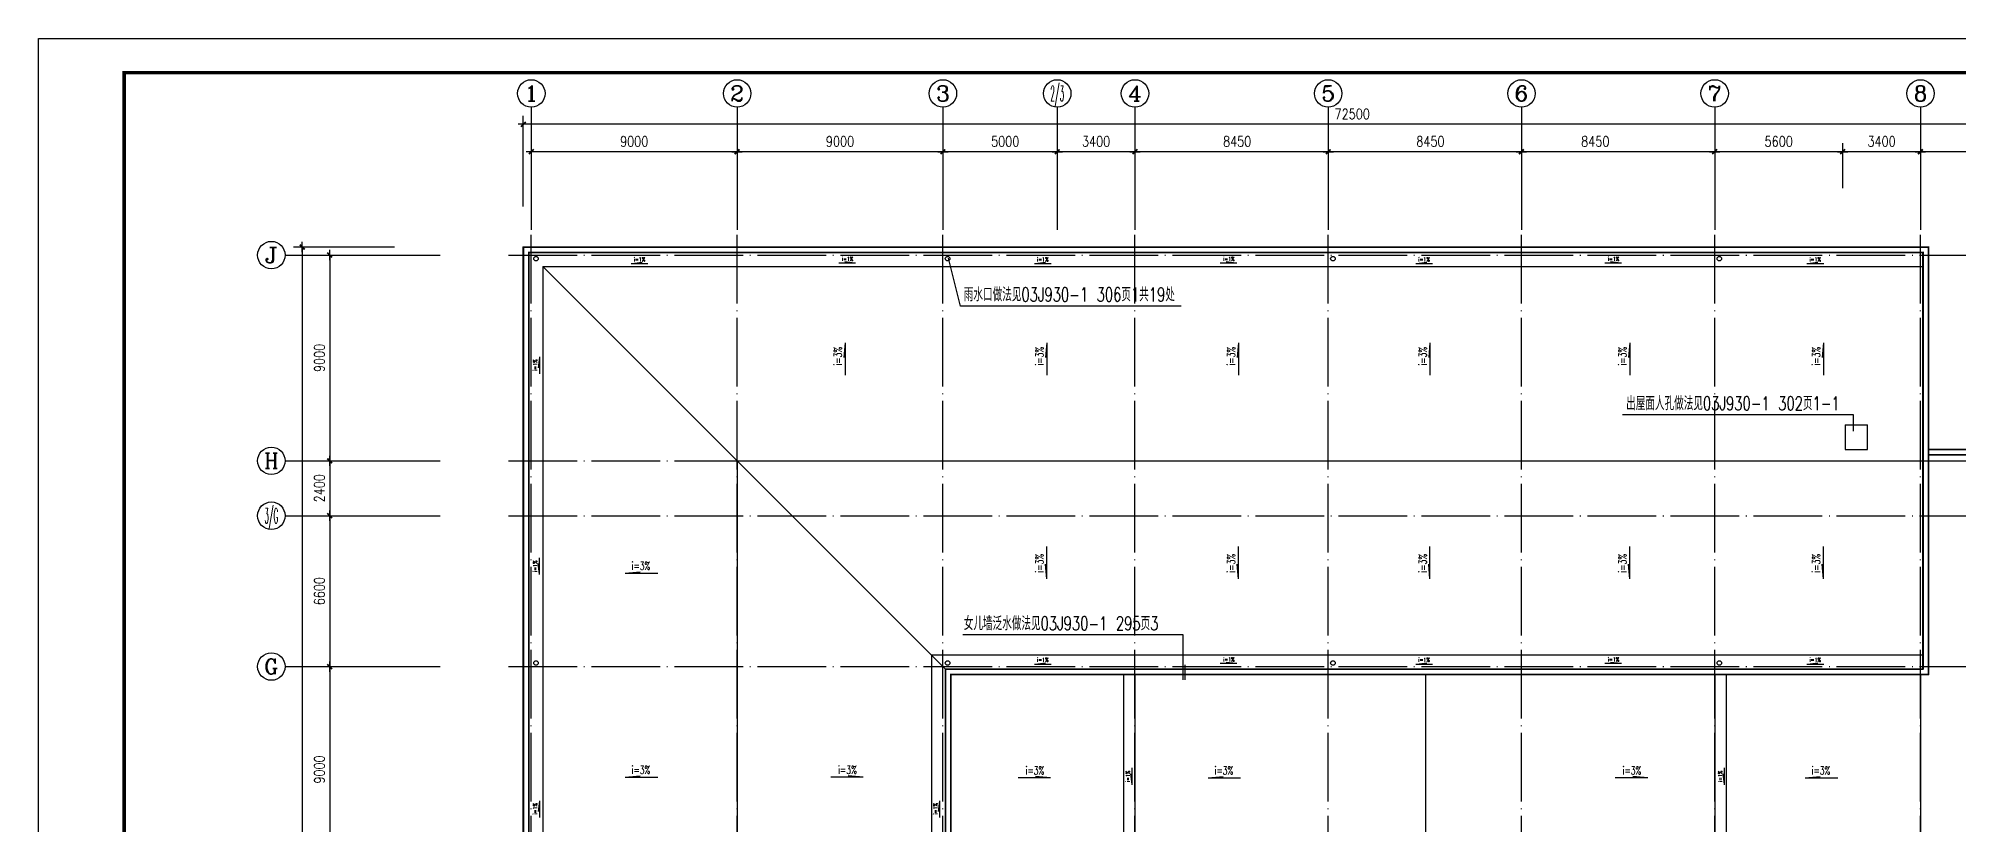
# Model space of a CAD drawing. Extents: x -55219 to 470149, y 494712 to 780039.
# Drawn here: x 343999 to 427972, y 549424 to 583812 of the extents above; entities that cross this region are included whole.
import ezdxf
from ezdxf.enums import TextEntityAlignment as Align

# ---------------------------------------------------------------- set-up
doc = ezdxf.new("R2010")
doc.units = 0
doc.header["$LTSCALE"] = 1500
doc.header["$MEASUREMENT"] = 0
doc.linetypes.add('DOTE', pattern=[2.42, 2, -0.2, 0.02, -0.2])
doc.layers.get('0').update_dxf_attribs({"linetype": 'CONTINUOUS'})
doc.layers.get('DEFPOINTS').update_dxf_attribs({"linetype": 'CONTINUOUS'})
for name, color, linetype in [('AXIS', 3, 'CONTINUOUS'), ('AXIS_TEXT', 7, 'CONTINUOUS'), ('DOTE', 1, 'DOTE'), ('LVTRY', 6, 'CONTINUOUS'), ('PUB_DIM', 3, 'CONTINUOUS'), ('PUB_TEXT', 7, 'CONTINUOUS'), ('PUB_TITLE', 4, 'CONTINUOUS'), ('PUB_WALL', 255, 'CONTINUOUS'), ('STAIR', 2, 'CONTINUOUS'), ('WALL', 255, 'CONTINUOUS')]:
    doc.layers.add(name, color=color, linetype=linetype)
doc.styles.add('_HZTXT', font='txt.shx', dxfattribs={"width": 0.8, "bigfont": 'hztxt.shx'})
doc.styles.add('COMPLEX', font='COMPLEX')
doc.styles.add('DIM', font='TXT', dxfattribs={"width": 0.7, "bigfont": 'HZTXT'})
doc.styles.add('DIM_FONT', font='SIMPLEX.shx', dxfattribs={"width": 0.8})
doc.dimstyles.new('AXIS150', dxfattribs={"dimscale": 1.5, "dimtxt": 300, "dimasz": 1, "dimexe": 250, "dimexo": 300, "dimgap": 150, "dimtad": 1, "dimdec": 0, "dimzin": 0, "dimdsep": 46, "dimtxsty": 'DIM_FONT', "dimblk": '_DIMX', "dimcen": 0.09, "dimse1": 1, "dimse2": 1, "dimclrt": 7, "dimadec": 0, "dimazin": 0, "dimtfac": 1, "dimtdec": 0, "dimtix": 1, "dimtmove": 2, "dimatfit": 3, "dimldrblk": '_DIMX', "dimfxl": 1, "dimtolj": 1, "dimtzin": 0, "dimarcsym": 0})
doc.dimstyles.new('DIMA150', dxfattribs={"dimscale": 1.5, "dimtxt": 300, "dimasz": 1, "dimexe": 250, "dimexo": 300, "dimgap": 150, "dimtad": 1, "dimdec": 0, "dimzin": 0, "dimdsep": 46, "dimtxsty": 'DIM_FONT', "dimblk": '_DIMX', "dimcen": 0.09, "dimse1": 1, "dimclrt": 7, "dimadec": 0, "dimazin": 0, "dimtfac": 1, "dimtdec": 0, "dimtix": 1, "dimtmove": 2, "dimatfit": 3, "dimldrblk": '_DIMX', "dimfxl": 1, "dimtolj": 1, "dimtzin": 0, "dimarcsym": 0})
doc.dimstyles.new('DIMB150', dxfattribs={"dimscale": 1.5, "dimtxt": 300, "dimasz": 1, "dimexe": 250, "dimexo": 300, "dimgap": 150, "dimtad": 1, "dimdec": 0, "dimzin": 0, "dimdsep": 46, "dimtxsty": 'DIM_FONT', "dimblk": '_DIMX', "dimcen": 0.09, "dimse2": 1, "dimclrt": 7, "dimadec": 0, "dimazin": 0, "dimtfac": 1, "dimtdec": 0, "dimtix": 1, "dimtmove": 2, "dimatfit": 3, "dimldrblk": '_DIMX', "dimfxl": 1, "dimtolj": 1, "dimtzin": 0, "dimarcsym": 0})
doc.dimstyles.new('DIMN150', dxfattribs={"dimscale": 1.5, "dimtxt": 300, "dimasz": 1, "dimexe": 250, "dimexo": 300, "dimgap": 150, "dimtad": 1, "dimdec": 0, "dimzin": 0, "dimdsep": 46, "dimtxsty": 'DIM_FONT', "dimblk": '_DIMX', "dimcen": 0.09, "dimclrt": 7, "dimadec": 0, "dimazin": 0, "dimtfac": 1, "dimtdec": 0, "dimtix": 1, "dimtmove": 2, "dimatfit": 3, "dimldrblk": '_DIMX', "dimfxl": 1, "dimtolj": 1, "dimtzin": 0, "dimarcsym": 0})

# ---------------------------------------------------------------- blocks, each defined once
blk = doc.blocks.new('_DIMX')
blk.add_line((-150, 0), (150, 0))
at = {"const_width": 50}
blk.add_lwpolyline([(-70, -70), (70, 70)], dxfattribs=at)
blk = doc.blocks.new('*D840')
at = {"color": 0, "linetype": 'ByBlock'}
for p, q in [((422904, 578855), (417307, 578855)), ((422905, 577260), (422905, 579230))]:
    blk.add_line(p, q, dxfattribs=at)
at = {"layer": 'DEFPOINTS', "color": 0, "linetype": 'ByBlock'}
for p in [(417305, 578855), (417305, 576810), (422905, 576810)]:
    blk.add_point(p, dxfattribs=at)
at = {"color": 0, "linetype": 'ByBlock', "xscale": 1.5, "yscale": 1.5, "zscale": 1.5, "rotation": 180}
blk.add_blockref('_DIMX', (417305, 578855), dxfattribs=at)
at = {"color": 0, "linetype": 'ByBlock', "xscale": 1.5, "yscale": 1.5, "zscale": 1.5}
blk.add_blockref('_DIMX', (422905, 578855), dxfattribs=at)
at = {"color": 7, "linetype": 'ByBlock', "insert": (420105, 579305), "char_height": 450, "attachment_point": 5, "style": 'DIM_FONT'}
blk.add_mtext('\\A1;5600', dxfattribs=at)
blk = doc.blocks.new('*D837')
at = {"color": 0, "linetype": 'ByBlock'}
for p, q in [((359570, 574684), (355162, 574684)), ((355537, 574682), (355537, 508935)), ((359570, 508934), (355162, 508934))]:
    blk.add_line(p, q, dxfattribs=at)
at = {"layer": 'DEFPOINTS', "color": 0, "linetype": 'ByBlock'}
for p in [(360020, 574684), (355537, 508934), (360020, 508934)]:
    blk.add_point(p, dxfattribs=at)
at = {"color": 0, "linetype": 'ByBlock', "xscale": 1.5, "yscale": 1.5, "zscale": 1.5}
for p, rotation in [((355537, 574684), 90), ((355537, 508934), 270)]:
    blk.add_blockref('_DIMX', p, dxfattribs=dict(at, rotation=rotation))
at = {"color": 7, "linetype": 'ByBlock', "insert": (355087, 541809), "char_height": 450, "attachment_point": 5, "rotation": 90, "style": 'DIM_FONT'}
blk.add_mtext('\\A1;65750', dxfattribs=at)
blk = doc.blocks.new('*D833')
at = {"color": 0, "linetype": 'ByBlock'}
blk.add_line((356737, 556334), (356737, 547337), dxfattribs=at)
at = {"layer": 'DEFPOINTS', "color": 0, "linetype": 'ByBlock'}
for p in [(361569, 556335), (356737, 547335), (361569, 547335)]:
    blk.add_point(p, dxfattribs=at)
at = {"color": 0, "linetype": 'ByBlock', "xscale": 1.5, "yscale": 1.5, "zscale": 1.5}
for p, rotation in [((356737, 556335), 90), ((356737, 547335), 270)]:
    blk.add_blockref('_DIMX', p, dxfattribs=dict(at, rotation=rotation))
at = {"color": 7, "linetype": 'ByBlock', "insert": (356287, 551835), "char_height": 450, "attachment_point": 5, "rotation": 90, "style": 'DIM_FONT'}
blk.add_mtext('\\A1;9000', dxfattribs=at)
blk = doc.blocks.new('*D832')
at = {"color": 0, "linetype": 'ByBlock'}
blk.add_line((356737, 574334), (356737, 565337), dxfattribs=at)
at = {"layer": 'DEFPOINTS', "color": 0, "linetype": 'ByBlock'}
for p in [(361569, 574335), (356737, 565335), (361569, 565335)]:
    blk.add_point(p, dxfattribs=at)
at = {"color": 0, "linetype": 'ByBlock', "xscale": 1.5, "yscale": 1.5, "zscale": 1.5}
for p, rotation in [((356737, 574335), 90), ((356737, 565335), 270)]:
    blk.add_blockref('_DIMX', p, dxfattribs=dict(at, rotation=rotation))
at = {"color": 7, "linetype": 'ByBlock', "insert": (356287, 569835), "char_height": 450, "attachment_point": 5, "rotation": 90, "style": 'DIM_FONT'}
blk.add_mtext('\\A1;9000', dxfattribs=at)
blk = doc.blocks.new('*D831')
at = {"color": 0, "linetype": 'ByBlock'}
blk.add_line((356737, 562934), (356737, 556337), dxfattribs=at)
at = {"layer": 'DEFPOINTS', "color": 0, "linetype": 'ByBlock'}
for p in [(361569, 562935), (356737, 556335), (361569, 556335)]:
    blk.add_point(p, dxfattribs=at)
at = {"color": 0, "linetype": 'ByBlock', "xscale": 1.5, "yscale": 1.5, "zscale": 1.5}
for p, rotation in [((356737, 562935), 90), ((356737, 556335), 270)]:
    blk.add_blockref('_DIMX', p, dxfattribs=dict(at, rotation=rotation))
at = {"color": 7, "linetype": 'ByBlock', "insert": (356287, 559635), "char_height": 450, "attachment_point": 5, "rotation": 90, "style": 'DIM_FONT'}
blk.add_mtext('\\A1;6600', dxfattribs=at)
blk = doc.blocks.new('*D830')
at = {"color": 0, "linetype": 'ByBlock'}
blk.add_line((356737, 565334), (356737, 562937), dxfattribs=at)
at = {"layer": 'DEFPOINTS', "color": 0, "linetype": 'ByBlock'}
for p in [(361569, 565335), (356737, 562935), (361569, 562935)]:
    blk.add_point(p, dxfattribs=at)
at = {"color": 0, "linetype": 'ByBlock', "xscale": 1.5, "yscale": 1.5, "zscale": 1.5}
for p, rotation in [((356737, 565335), 90), ((356737, 562935), 270)]:
    blk.add_blockref('_DIMX', p, dxfattribs=dict(at, rotation=rotation))
at = {"color": 7, "linetype": 'ByBlock', "insert": (356287, 564135), "char_height": 450, "attachment_point": 5, "rotation": 90, "style": 'DIM_FONT'}
blk.add_mtext('\\A1;2400', dxfattribs=at)
blk = doc.blocks.new('_AXISO')
blk.add_circle((0, 0), 0.5)
at = {"layer": 'AXIS_TEXT', "style": 'COMPLEX', "width": 1.041667}
blk.add_attdef('A', text='', height=0.56, dxfattribs=at).set_placement((-0.25, -0.28), (0.25, -0.28), align=Align.FIT)
blk = doc.blocks.new('*D808')
at = {"color": 0, "linetype": 'ByBlock'}
for p, q in [((365204, 576463), (365204, 580430)), ((437703, 576463), (437703, 580430)), ((437702, 580055), (365205, 580055))]:
    blk.add_line(p, q, dxfattribs=at)
at = {"layer": 'DEFPOINTS', "color": 0, "linetype": 'ByBlock'}
for p in [(365204, 580055), (365204, 576013), (437703, 576013)]:
    blk.add_point(p, dxfattribs=at)
at = {"color": 0, "linetype": 'ByBlock', "xscale": 1.5, "yscale": 1.5, "zscale": 1.5}
for p, rotation in [((365204, 580055), 179.9999999999999), ((437703, 580055), 359.9999999999999)]:
    blk.add_blockref('_DIMX', p, dxfattribs=dict(at, rotation=rotation))
at = {"color": 7, "linetype": 'ByBlock', "insert": (401454, 580505), "char_height": 450, "attachment_point": 5, "style": 'DIM_FONT'}
blk.add_mtext('\\A1;72500', dxfattribs=at)
blk = doc.blocks.new('*D806')
at = {"color": 0, "linetype": 'ByBlock'}
for p, q in [((422905, 577260), (422905, 579230)), ((426304, 578855), (422907, 578855))]:
    blk.add_line(p, q, dxfattribs=at)
at = {"layer": 'DEFPOINTS', "color": 0, "linetype": 'ByBlock'}
for p in [(422905, 578855), (422905, 576810), (426305, 576810)]:
    blk.add_point(p, dxfattribs=at)
at = {"color": 0, "linetype": 'ByBlock', "xscale": 1.5, "yscale": 1.5, "zscale": 1.5, "rotation": 180}
blk.add_blockref('_DIMX', (422905, 578855), dxfattribs=at)
at = {"color": 0, "linetype": 'ByBlock', "xscale": 1.5, "yscale": 1.5, "zscale": 1.5}
blk.add_blockref('_DIMX', (426305, 578855), dxfattribs=at)
at = {"color": 7, "linetype": 'ByBlock', "insert": (424605, 579305), "char_height": 450, "attachment_point": 5, "style": 'DIM_FONT'}
blk.add_mtext('\\A1;3400', dxfattribs=at)
blk = doc.blocks.new('*D805')
at = {"color": 0, "linetype": 'ByBlock'}
blk.add_line((435304, 578855), (426307, 578855), dxfattribs=at)
at = {"layer": 'DEFPOINTS', "color": 0, "linetype": 'ByBlock'}
for p in [(426305, 578855), (426305, 575436), (435305, 575436)]:
    blk.add_point(p, dxfattribs=at)
at = {"color": 0, "linetype": 'ByBlock', "xscale": 1.5, "yscale": 1.5, "zscale": 1.5}
for p, rotation in [((426305, 578855), 179.9999999999993), ((435305, 578855), 359.9999999999993)]:
    blk.add_blockref('_DIMX', p, dxfattribs=dict(at, rotation=rotation))
at = {"color": 7, "linetype": 'ByBlock', "insert": (430805, 579305), "char_height": 450, "attachment_point": 5, "style": 'DIM_FONT'}
blk.add_mtext('\\A1;9000', dxfattribs=at)
blk = doc.blocks.new('*D804')
at = {"color": 0, "linetype": 'ByBlock'}
blk.add_line((374554, 578855), (365557, 578855), dxfattribs=at)
at = {"layer": 'DEFPOINTS', "color": 0, "linetype": 'ByBlock'}
for p in [(365555, 578855), (365555, 575436), (374555, 575436)]:
    blk.add_point(p, dxfattribs=at)
at = {"color": 0, "linetype": 'ByBlock', "xscale": 1.5, "yscale": 1.5, "zscale": 1.5, "rotation": 180}
blk.add_blockref('_DIMX', (365555, 578855), dxfattribs=at)
at = {"color": 0, "linetype": 'ByBlock', "xscale": 1.5, "yscale": 1.5, "zscale": 1.5}
blk.add_blockref('_DIMX', (374555, 578855), dxfattribs=at)
at = {"color": 7, "linetype": 'ByBlock', "insert": (370055, 579305), "char_height": 450, "attachment_point": 5, "style": 'DIM_FONT'}
blk.add_mtext('\\A1;9000', dxfattribs=at)
blk = doc.blocks.new('*D803')
at = {"color": 0, "linetype": 'ByBlock'}
blk.add_line((383554, 578855), (374557, 578855), dxfattribs=at)
at = {"layer": 'DEFPOINTS', "color": 0, "linetype": 'ByBlock'}
for p in [(374555, 578855), (374555, 575436), (383555, 575436)]:
    blk.add_point(p, dxfattribs=at)
at = {"color": 0, "linetype": 'ByBlock', "xscale": 1.5, "yscale": 1.5, "zscale": 1.5, "rotation": 180}
blk.add_blockref('_DIMX', (374555, 578855), dxfattribs=at)
at = {"color": 0, "linetype": 'ByBlock', "xscale": 1.5, "yscale": 1.5, "zscale": 1.5}
blk.add_blockref('_DIMX', (383555, 578855), dxfattribs=at)
at = {"color": 7, "linetype": 'ByBlock', "insert": (379055, 579305), "char_height": 450, "attachment_point": 5, "style": 'DIM_FONT'}
blk.add_mtext('\\A1;9000', dxfattribs=at)
blk = doc.blocks.new('*D802')
at = {"color": 0, "linetype": 'ByBlock'}
blk.add_line((388554, 578855), (383557, 578855), dxfattribs=at)
at = {"layer": 'DEFPOINTS', "color": 0, "linetype": 'ByBlock'}
for p in [(383555, 578855), (383555, 575436), (388555, 575436)]:
    blk.add_point(p, dxfattribs=at)
at = {"color": 0, "linetype": 'ByBlock', "xscale": 1.5, "yscale": 1.5, "zscale": 1.5, "rotation": 180}
blk.add_blockref('_DIMX', (383555, 578855), dxfattribs=at)
at = {"color": 0, "linetype": 'ByBlock', "xscale": 1.5, "yscale": 1.5, "zscale": 1.5}
blk.add_blockref('_DIMX', (388555, 578855), dxfattribs=at)
at = {"color": 7, "linetype": 'ByBlock', "insert": (386280, 579305), "char_height": 450, "attachment_point": 5, "style": 'DIM_FONT'}
blk.add_mtext('\\A1;5000', dxfattribs=at)
blk = doc.blocks.new('*D801')
at = {"color": 0, "linetype": 'ByBlock'}
blk.add_line((391954, 578855), (388557, 578855), dxfattribs=at)
at = {"layer": 'DEFPOINTS', "color": 0, "linetype": 'ByBlock'}
for p in [(388555, 578855), (388555, 575436), (391955, 575436)]:
    blk.add_point(p, dxfattribs=at)
at = {"color": 0, "linetype": 'ByBlock', "xscale": 1.5, "yscale": 1.5, "zscale": 1.5, "rotation": 180}
blk.add_blockref('_DIMX', (388555, 578855), dxfattribs=at)
at = {"color": 0, "linetype": 'ByBlock', "xscale": 1.5, "yscale": 1.5, "zscale": 1.5}
blk.add_blockref('_DIMX', (391955, 578855), dxfattribs=at)
at = {"color": 7, "linetype": 'ByBlock', "insert": (390255, 579305), "char_height": 450, "attachment_point": 5, "style": 'DIM_FONT'}
blk.add_mtext('\\A1;3400', dxfattribs=at)
blk = doc.blocks.new('*D800')
at = {"color": 0, "linetype": 'ByBlock'}
blk.add_line((400404, 578855), (391957, 578855), dxfattribs=at)
at = {"layer": 'DEFPOINTS', "color": 0, "linetype": 'ByBlock'}
for p in [(391955, 578855), (391955, 575436), (400405, 575436)]:
    blk.add_point(p, dxfattribs=at)
at = {"color": 0, "linetype": 'ByBlock', "xscale": 1.5, "yscale": 1.5, "zscale": 1.5, "rotation": 180}
blk.add_blockref('_DIMX', (391955, 578855), dxfattribs=at)
at = {"color": 0, "linetype": 'ByBlock', "xscale": 1.5, "yscale": 1.5, "zscale": 1.5}
blk.add_blockref('_DIMX', (400405, 578855), dxfattribs=at)
at = {"color": 7, "linetype": 'ByBlock', "insert": (396424, 579305), "char_height": 450, "attachment_point": 5, "style": 'DIM_FONT'}
blk.add_mtext('\\A1;8450', dxfattribs=at)
blk = doc.blocks.new('*D799')
at = {"color": 0, "linetype": 'ByBlock'}
blk.add_line((408854, 578855), (400407, 578855), dxfattribs=at)
at = {"layer": 'DEFPOINTS', "color": 0, "linetype": 'ByBlock'}
for p in [(400405, 578855), (400405, 575436), (408855, 575436)]:
    blk.add_point(p, dxfattribs=at)
at = {"color": 0, "linetype": 'ByBlock', "xscale": 1.5, "yscale": 1.5, "zscale": 1.5, "rotation": 180}
blk.add_blockref('_DIMX', (400405, 578855), dxfattribs=at)
at = {"color": 0, "linetype": 'ByBlock', "xscale": 1.5, "yscale": 1.5, "zscale": 1.5}
blk.add_blockref('_DIMX', (408855, 578855), dxfattribs=at)
at = {"color": 7, "linetype": 'ByBlock', "insert": (404874, 579305), "char_height": 450, "attachment_point": 5, "style": 'DIM_FONT'}
blk.add_mtext('\\A1;8450', dxfattribs=at)
blk = doc.blocks.new('*D798')
at = {"color": 0, "linetype": 'ByBlock'}
blk.add_line((417304, 578855), (408857, 578855), dxfattribs=at)
at = {"layer": 'DEFPOINTS', "color": 0, "linetype": 'ByBlock'}
for p in [(408855, 578855), (408855, 575436), (417305, 575436)]:
    blk.add_point(p, dxfattribs=at)
at = {"color": 0, "linetype": 'ByBlock', "xscale": 1.5, "yscale": 1.5, "zscale": 1.5, "rotation": 180}
blk.add_blockref('_DIMX', (408855, 578855), dxfattribs=at)
at = {"color": 0, "linetype": 'ByBlock', "xscale": 1.5, "yscale": 1.5, "zscale": 1.5}
blk.add_blockref('_DIMX', (417305, 578855), dxfattribs=at)
at = {"color": 7, "linetype": 'ByBlock', "insert": (412086, 579305), "char_height": 450, "attachment_point": 5, "style": 'DIM_FONT'}
blk.add_mtext('\\A1;8450', dxfattribs=at)
blk = doc.blocks.new('A$C0793538E')
for q in [(55, 1420), (0, 655)]:
    blk.add_line((55, 0), q)
blk = doc.blocks.new('A$C5ECE24F6')
at = {"xscale": -1, "rotation": 89.99999999999999}
blk.add_blockref('A$C0793538E', (1420, 55), dxfattribs=at)
at = {"color": 0, "linetype": 'ByBlock', "insert": (733, 319), "char_height": 350, "attachment_point": 5, "style": 'DIM'}
blk.add_mtext('i=3%', dxfattribs=at)

msp = doc.modelspace()

# ---------------------------------------------------------------- linework, layer by layer
for p, q in [((369921, 573962.5), (370653.1, 573962.5)), ((369949.1, 573962.5), (370399.7, 574018.9)), ((379738.2, 573978.4), (379006.1, 573978.4)), ((379710, 573978.4), (379259.5, 574034.8)), ((387555.8, 573962.5), (388287.9, 573962.5)), ((387584, 573962.5), (388034.5, 574018.9)), ((396414.6, 573978.4), (395682.5, 573978.4)), ((396386.5, 573978.4), (395936, 574034.8)), ((404232.3, 573962.5), (404964.4, 573962.5)), ((404260.4, 573962.5), (404710.9, 574018.9)), ((413234.8, 573978.4), (412502.7, 573978.4)), ((413206.7, 573978.4), (412756.1, 574034.8)), ((421340, 573962.5), (422072.1, 573962.5)), ((421368.1, 573962.5), (421818.7, 574018.9)), ((365907, 569849.7), (365850.6, 569399.2)), ((365907, 569877.8), (365907, 569145.7)), ((365907, 560358.6), (365907, 561090.7)), ((365907, 560386.8), (365850.6, 560837.3)), ((387555.8, 556448.2), (388287.9, 556448.2)), ((387584, 556448.2), (388034.5, 556504.6)), ((396414.6, 556464.1), (395682.5, 556464.1)), ((396386.5, 556464.1), (395936, 556520.5)), ((404232.3, 556448.2), (404964.4, 556448.2)), ((404260.4, 556448.2), (404710.9, 556504.6)), ((413234.8, 556464.1), (412502.7, 556464.1)), ((413206.7, 556464.1), (412756.1, 556520.5)), ((421340, 556448.2), (422072.1, 556448.2)), ((421368.1, 556448.2), (421818.7, 556504.6)), ((391824.8, 551168.5), (391824.8, 551900.6)), ((417733.5, 551168.5), (417733.5, 551900.6)), ((391824.8, 551196.6), (391768.5, 551647.1)), ((417733.5, 551196.6), (417677.2, 551647.1)), ((365907, 550442.1), (365850.6, 549991.6)), ((365907, 550470.3), (365907, 549738.2)), ((383409.2, 550442.1), (383352.9, 549991.6)), ((383409.2, 550470.3), (383409.2, 549738.2))]:
    msp.add_line(p, q)
at = {"layer": 'AXIS'}
for p, q in [((365555.2, 580805), (365555.2, 575435.9)), ((374555.2, 580805), (374555.2, 575435.9)), ((383555.2, 580805), (383555.2, 575435.9)), ((388555.2, 580805), (388555.2, 575435.9)), ((391955.2, 580805), (391955.2, 575435.9)), ((400405.2, 580805), (400405.2, 575435.9)), ((408855.2, 580805), (408855.2, 575435.9)), ((417305.2, 580805), (417305.2, 575435.9)), ((426305.2, 580805), (426305.2, 575435.9)), ((354786.6, 574335.2), (361568.9, 574335.2)), ((354786.6, 565335.2), (361568.9, 565335.2)), ((354786.6, 562935.2), (361568.9, 562935.2)), ((354786.6, 556335.2), (361568.9, 556335.2))]:
    msp.add_line(p, q, dxfattribs=at)
at = {"layer": 'DOTE'}
for p, q in [((365555.2, 506873.2), (365555.2, 575435.9)), ((374555.2, 506873.2), (374555.2, 575435.9)), ((383555.2, 506873.2), (383555.2, 575435.9)), ((391955.2, 506873.2), (391955.2, 575435.9)), ((400405.2, 506873.2), (400405.2, 575435.9)), ((408855.2, 506873.2), (408855.2, 575435.9)), ((417305.2, 506873.2), (417305.2, 575435.9)), ((426305.2, 506873.2), (426305.2, 575435.9)), ((364555.2, 574335.2), (436905.2, 574335.2)), ((364555.2, 565335.2), (444227.5, 565335.2)), ((364555.2, 562935.2), (444227.5, 562935.2)), ((364555.2, 556335.2), (444227.5, 556335.2))]:
    msp.add_line(p, q, dxfattribs=at)
at = {"layer": 'LVTRY'}
for p, q in [((366055.2, 573834.7), (366055.7, 573835.2)), ((366055.2, 573834.7), (366055.2, 529935.7)), ((366055.5, 573834.9), (383665.2, 556224.7)), ((366055.7, 573835.2), (426415.2, 573835.2)), ((384330.1, 572105.1), (383800.1, 574203.2)), ((393971.8, 572105.1), (384330.1, 572105.1)), ((413269.9, 567360.7), (423362.4, 567360.7)), ((423362.4, 567360.7), (423362.4, 566635.3)), ((374555, 565335.2), (426415.2, 565335.2)), ((374555, 565335.2), (374555, 520225.2)), ((384427.5, 557744.8), (394051.2, 557744.8)), ((394051.2, 557744.8), (394051.2, 555761.1)), ((426415.2, 556835.2), (383054.7, 556835.2)), ((383054.7, 556835.2), (383054.7, 520225.2)), ((391455.2, 555985.2), (391455.2, 511335.2)), ((391955.2, 555985.2), (391955.2, 511335.2)), ((394140.5, 556418.4), (394140.5, 555761.1)), ((404655.2, 555985.2), (404655.2, 547867.2)), ((417305.2, 555985.2), (417305.2, 511335.2)), ((417805.2, 555985.2), (417805.2, 511335.2)), ((426305.2, 555985.2), (426305.2, 520309.6))]:
    msp.add_line(p, q, dxfattribs=at)
for centre in [(365760.3, 574175.3), (383760.3, 574175.3), (400610.3, 574175.3), (417510.3, 574175.3), (365760.3, 556490.5), (383760.3, 556490.5), (400610.3, 556490.5), (417510.3, 556490.5)]:
    msp.add_circle(centre, 100, dxfattribs=at)
at = {"layer": 'PUB_TITLE'}
msp.add_lwpolyline([(343999.3, 494711.6), (343999.3, 583811.6), (470149.3, 583811.6), (470149.3, 494711.6)], close=True, dxfattribs=at)
at = {"layer": 'PUB_TITLE', "const_width": 150}
msp.add_lwpolyline([(347749.3, 496211.6), (468649.3, 496211.6), (468649.3, 582311.6), (347749.3, 582311.6)], close=True, dxfattribs=at)
at = {"layer": 'PUB_WALL', "const_width": 75}
for points in [[(416355.2, 555985.2), (417405.2, 555985.2), (426654.7, 555985.2), (426655.2, 555985.7), (426655.2, 560935.2), (426655.2, 574685.2), (417205.2, 574685.2), (408955.2, 574685.2), (365205.7, 574685.2), (365205.2, 574684.7), (365205.2, 565435.2), (365205.2, 523563.3), (365205.2, 517585.7)], [(365445.2, 529435.2), (365445.2, 547435.2), (365445.2, 556435.2), (365445.2, 574445.2), (426415.2, 574445.2), (426415.2, 565435.2), (426415.2, 556225.7), (426414.7, 556225.2), (383665.7, 556225.2), (383665.2, 556224.7), (383665.2, 547435.2), (383665.2, 520225.2), (379305.2, 520225.2), (370105.2, 520225.2)], [(426655.2, 565835.2), (437773, 565835.2), (437773, 524709.3), (437772.6, 524708.5), (421931.9, 508867.8), (421931.1, 508867.4), (383665.7, 508867.4), (383665.7, 508867.4)], [(387855.2, 555985.2), (383905.2, 555985.2), (383905.2, 523685.2), (383905.2, 519985.2), (383905.2, 509107.9), (383905.7, 509107.4), (421831.7, 509107.4), (421832.5, 509107.8), (437532.6, 524807.9), (437533, 524808.7), (437533, 565594.7), (437532.5, 565595.2), (426655.2, 565595.2)], [(365205.2, 560734.4), (365205.7, 560734.9)], [(383655.2, 556225.7), (383655.7, 556225.2)], [(405405.2, 555985.2), (400505.2, 555985.2), (392055.2, 555985.2), (387280.2, 555985.2)], [(413855.2, 555985.2), (408955.2, 555985.2), (404505.2, 555985.2)], [(407905.2, 555985.2), (408955.2, 555985.2), (409755.2, 555985.2)], [(418355.2, 555985.2), (417405.2, 555985.2), (412305.2, 555985.2)], [(420205.2, 555985.2), (419255.2, 555985.2)]]:
    msp.add_lwpolyline(points, dxfattribs=at)
at = {"layer": 'STAIR'}
for p, q in [((423005.2, 566915.2), (423985.2, 566915.2)), ((423005.2, 566915.2), (423005.2, 565835.2)), ((423985.2, 565835.2), (423985.2, 566915.2)), ((423005.2, 565835.2), (423985.2, 565835.2))]:
    msp.add_line(p, q, dxfattribs=at)
at = {"layer": 'WALL'}
for p, q in [((365205.2, 574684.7), (365205.7, 574685.2)), ((365205.2, 574684.7), (365205.2, 565435.2)), ((365205.7, 574685.2), (408955.2, 574685.2)), ((365445.2, 556435.2), (365445.2, 574445.2)), ((426415.2, 574445.2), (365445.2, 574445.2)), ((408955.2, 574685.2), (417205.2, 574685.2)), ((417205.2, 574685.2), (426655.2, 574685.2)), ((426415.2, 574445.2), (426415.2, 565435.2)), ((426655.2, 560935.2), (426655.2, 574685.2)), ((365205.2, 565435.2), (365205.2, 523563.3)), ((426415.2, 556225.7), (426415.2, 565435.2)), ((437773, 565835.2), (426655.2, 565835.2)), ((437532.5, 565595.2), (426655.2, 565595.2)), ((365205.2, 560734.4), (365205.7, 560734.9)), ((426655.2, 555985.7), (426655.2, 560935.2)), ((365445.2, 547435.2), (365445.2, 556435.2)), ((383655.2, 556225.7), (383655.7, 556225.2)), ((383665.2, 556224.7), (383665.7, 556225.2)), ((383665.2, 547435.2), (383665.2, 556224.7)), ((383665.7, 556225.2), (426414.7, 556225.2)), ((383905.2, 523685.2), (383905.2, 555985.2)), ((387855.2, 555985.2), (383905.2, 555985.2)), ((392055.2, 555985.2), (387280.2, 555985.2)), ((392055.2, 555985.2), (400505.2, 555985.2)), ((400505.2, 555985.2), (405405.2, 555985.2)), ((408955.2, 555985.2), (404505.2, 555985.2)), ((407905.2, 555985.2), (408955.2, 555985.2)), ((408955.2, 555985.2), (413855.2, 555985.2)), ((409755.2, 555985.2), (408955.2, 555985.2)), ((417405.2, 555985.2), (412305.2, 555985.2)), ((417405.2, 555985.2), (416355.2, 555985.2)), ((426654.7, 555985.2), (417405.2, 555985.2)), ((418355.2, 555985.2), (417405.2, 555985.2)), ((420205.2, 555985.2), (419255.2, 555985.2)), ((426414.7, 556225.2), (426415.2, 556225.7)), ((426654.7, 555985.2), (426655.2, 555985.7))]:
    msp.add_line(p, q, dxfattribs=at)

# ---------------------------------------------------------------- block references
at = {"xscale": -1}
for p, rotation in [((379221.2, 570503), 180), ((388039, 570503), 180), ((396419.6, 570503), 180), ((404800.1, 570503), 180), ((413537.2, 570503), 180), ((422006.9, 570503), 180), ((388262.8, 551528.7), 89.99999999999999), ((414375.4, 551528.7), 89.99999999999999)]:
    msp.add_blockref('A$C0793538E', p, dxfattribs=dict(at, rotation=rotation))
for p in [(388039, 560167.3), (396419.6, 560167.3), (404800.1, 560167.3), (413537.2, 560167.3), (422006.9, 560167.3)]:
    msp.add_blockref('A$C0793538E', p)
at = {"rotation": 270}
for p in [(369661.5, 560476.2), (369661.5, 551552.4), (395155, 551528.7), (421267.6, 551528.7)]:
    msp.add_blockref('A$C0793538E', p, dxfattribs=at)
at = {"layer": 'AXIS'}
ref = msp.add_blockref('_AXISO', (365555.2, 581405), dxfattribs=dict(at, xscale=1200, yscale=1200, zscale=1200))
ref.add_attrib('A', '1', dxfattribs={"layer": 'AXIS_TEXT', "height": 672, "style": 'COMPLEX', "width": 2.083333}).set_placement((365255.2, 581069), (365855.2, 581069), align=Align.FIT)
ref = msp.add_blockref('_AXISO', (374555.2, 581405), dxfattribs=dict(at, xscale=1200, yscale=1200, zscale=1200))
ref.add_attrib('A', '2', dxfattribs={"layer": 'AXIS_TEXT', "height": 672, "style": 'COMPLEX', "width": 1.339286}).set_placement((374255.2, 581069), (374855.2, 581069), align=Align.FIT)
ref = msp.add_blockref('_AXISO', (383555.2, 581405), dxfattribs=dict(at, xscale=1200, yscale=1200, zscale=1200))
ref.add_attrib('A', '3', dxfattribs={"layer": 'AXIS_TEXT', "height": 672, "style": 'COMPLEX', "width": 1.339286}).set_placement((383255.2, 581069), (383855.2, 581069), align=Align.FIT)
ref = msp.add_blockref('_AXISO', (388555.2, 581405), dxfattribs=dict(at, xscale=1200, yscale=1200, zscale=1200))
ref.add_attrib('A', '2/3', dxfattribs={"layer": 'AXIS_TEXT', "height": 672, "style": 'COMPLEX', "width": 0.334821}).set_placement((388255.2, 581069), (388855.2, 581069), align=Align.FIT)
ref = msp.add_blockref('_AXISO', (391955.2, 581405), dxfattribs=dict(at, xscale=1200, yscale=1200, zscale=1200))
ref.add_attrib('A', '4', dxfattribs={"layer": 'AXIS_TEXT', "height": 672, "style": 'COMPLEX', "width": 1.171875}).set_placement((391655.2, 581069), (392255.2, 581069), align=Align.FIT)
ref = msp.add_blockref('_AXISO', (400405.2, 581405), dxfattribs=dict(at, xscale=1200, yscale=1200, zscale=1200))
ref.add_attrib('A', '5', dxfattribs={"layer": 'AXIS_TEXT', "height": 672, "style": 'COMPLEX', "width": 1.339286}).set_placement((400105.2, 581069), (400705.2, 581069), align=Align.FIT)
ref = msp.add_blockref('_AXISO', (408855.2, 581405), dxfattribs=dict(at, xscale=1200, yscale=1200, zscale=1200))
ref.add_attrib('A', '6', dxfattribs={"layer": 'AXIS_TEXT', "height": 672, "rotation": 360, "style": 'COMPLEX', "width": 1.339286}).set_placement((408555.2, 581069), (409155.2, 581069), align=Align.FIT)
ref = msp.add_blockref('_AXISO', (417305.2, 581405), dxfattribs=dict(at, xscale=1200, yscale=1200, zscale=1200))
ref.add_attrib('A', '7', dxfattribs={"layer": 'AXIS_TEXT', "height": 672, "style": 'COMPLEX', "width": 1.339286}).set_placement((417005.2, 581069), (417605.2, 581069), align=Align.FIT)
ref = msp.add_blockref('_AXISO', (426305.2, 581405), dxfattribs=dict(at, xscale=1200, yscale=1200, zscale=1200))
ref.add_attrib('A', '8', dxfattribs={"layer": 'AXIS_TEXT', "height": 672, "rotation": 360, "style": 'COMPLEX', "width": 1.339286}).set_placement((426005.2, 581069), (426605.2, 581069), align=Align.FIT)
ref = msp.add_blockref('_AXISO', (354186.6, 574335.2), dxfattribs=dict(at, xscale=1200, yscale=1200, zscale=1200))
ref.add_attrib('A', 'J', dxfattribs={"layer": 'AXIS_TEXT', "height": 672, "style": 'COMPLEX', "width": 1.704545}).set_placement((353886.6, 573999.2), (354486.6, 573999.2), align=Align.FIT)
ref = msp.add_blockref('_AXISO', (354186.6, 565335.2), dxfattribs=dict(at, xscale=1200, yscale=1200, zscale=1200))
ref.add_attrib('A', 'H', dxfattribs={"layer": 'AXIS_TEXT', "height": 672, "style": 'COMPLEX', "width": 0.9375}).set_placement((353886.6, 564999.2), (354486.6, 564999.2), align=Align.FIT)
ref = msp.add_blockref('_AXISO', (354186.6, 562935.2), dxfattribs=dict(at, xscale=1200, yscale=1200, zscale=1200))
ref.add_attrib('A', '3/G', dxfattribs={"layer": 'AXIS_TEXT', "height": 672, "style": 'COMPLEX', "width": 0.317797}).set_placement((353886.6, 562599.2), (354486.6, 562599.2), align=Align.FIT)
at = {"layer": 'AXIS', "xscale": 1200, "yscale": 1200, "zscale": 1200}
msp.add_blockref('_AXISO', (354186.6, 556335.2), dxfattribs=at).add_auto_attribs({'A': 'G'})
at = {"layer": 'LVTRY'}
msp.add_blockref('A$C5ECE24F6', (378647, 551497.7), dxfattribs=at)

# ---------------------------------------------------------------- texts
at = {"color": 0, "linetype": 'ByBlock', "attachment_point": 5, "style": 'DIM'}
for s, insert, char_height in [('i=1%', (370286.2, 574147.6), 175), ('i=1%', (379388.8, 574163.5), 175), ('i=1%', (387921, 574147.6), 175), ('i=1%', (396065.2, 574163.5), 175), ('i=1%', (404597.5, 574147.6), 175), ('i=1%', (412885.4, 574163.5), 175), ('i=1%', (421705.2, 574147.6), 175), ('i=3%', (370348.5, 560740.1), 350), ('i=1%', (396065.2, 556649.2), 175), ('i=1%', (412885.4, 556649.2), 175), ('i=1%', (387921, 556633.3), 175), ('i=1%', (404597.5, 556633.3), 175), ('i=1%', (421705.2, 556633.3), 175), ('i=3%', (370348.5, 551816.3), 350), ('i=3%', (387575.7, 551792.6), 350), ('i=3%', (395842.1, 551792.6), 350), ('i=3%', (413688.4, 551792.6), 350), ('i=3%', (421954.7, 551792.6), 350)]:
    msp.add_mtext(s, dxfattribs=dict(at, insert=insert, char_height=char_height))
at = {"color": 0, "linetype": 'ByBlock', "attachment_point": 5, "rotation": 90, "style": 'DIM'}
for s, insert, char_height in [('i=3%', (378957.3, 569909.7), 350), ('i=3%', (387775.1, 569909.7), 350), ('i=3%', (396155.6, 569909.7), 350), ('i=3%', (404536.2, 569909.7), 350), ('i=3%', (413273.3, 569909.7), 350), ('i=3%', (421743, 569909.7), 350), ('i=1%', (365721.9, 569523.6), 175), ('i=3%', (387775.1, 560854.4), 350), ('i=3%', (396155.6, 560854.4), 350), ('i=3%', (404536.2, 560854.4), 350), ('i=3%', (413273.3, 560854.4), 350), ('i=3%', (421743, 560854.4), 350), ('i=1%', (365721.9, 560723.8), 175), ('i=1%', (391639.8, 551533.7), 175), ('i=1%', (417548.5, 551533.7), 175), ('i=1%', (365721.9, 550116), 175), ('i=1%', (383224.2, 550116), 175)]:
    msp.add_mtext(s, dxfattribs=dict(at, insert=insert, char_height=char_height))
at = {"layer": 'PUB_TEXT', "style": '_HZTXT', "width": 0.7}
for s, p in [('雨水口做法见03J930-1 306页1共19处', (384468.6, 572310.6)), ('出屋面人孔做法见03J930-1 302页1-1', (413433.6, 567549.3)), ('女儿墙泛水做法见03J930-1 295页3', (384468.6, 557923.9))]:
    msp.add_text(s, height=600, dxfattribs=at).set_placement(p)

# ---------------------------------------------------------------- dimensions: what is measured, and where the dimension line sits
at = {"layer": 'AXIS'}
for base, p1, p2, picture, middle in [((365555.2, 578855), (374555.2, 575435.9), (365555.2, 575435.9), '*D804', (370055.2, 579305)), ((374555.2, 578855), (383555.2, 575435.9), (374555.2, 575435.9), '*D803', (379055.2, 579305)), ((383555.2, 578855), (388555.2, 575435.9), (383555.2, 575435.9), '*D802', (386280.2, 579305)), ((388555.2, 578855), (391955.2, 575435.9), (388555.2, 575435.9), '*D801', (390255.2, 579305)), ((391955.2, 578855), (400405.2, 575435.9), (391955.2, 575435.9), '*D800', (396424, 579305)), ((400405.2, 578855), (408855.2, 575435.9), (400405.2, 575435.9), '*D799', (404874, 579305)), ((408855.2, 578855), (417305.2, 575435.9), (408855.2, 575435.9), '*D798', (412086.5, 579305))]:
    dim = msp.add_linear_dim(base=base, p1=p1, p2=p2, dimstyle='AXIS150', dxfattribs=at)
    dim.commit()
    dim.dimension.update_dxf_attribs({"geometry": picture, "text_midpoint": middle, "dimtype": 160})
for base, p1, p2, dimstyle, picture, middle in [((417305.2, 578855), (422905.2, 576810), (417305.2, 576810), 'DIMB150', '*D840', (420105.2, 579305)), ((422905.2, 578855), (426305.2, 576810), (422905.2, 576810), 'DIMA150', '*D806', (424605.2, 579305))]:
    dim = msp.add_linear_dim(base=base, p1=p1, p2=p2, dimstyle=dimstyle, dxfattribs=at)
    dim.commit()
    dim.dimension.update_dxf_attribs({"geometry": picture, "text_midpoint": middle})
for base, p1, p2, angle, picture, middle, dimtype in [((426305.2, 578855), (435305.2, 575435.9), (426305.2, 575435.9), 180, '*D805', (430805.2, 579305), 161), ((356736.6, 565335.2), (361568.9, 574335.2), (361568.9, 565335.2), 90, '*D832', (356286.6, 569835.2), 160), ((356736.6, 562935.2), (361568.9, 565335.2), (361568.9, 562935.2), 90, '*D830', (356286.6, 564135.2), 160), ((356736.6, 556335.2), (361568.9, 562935.2), (361568.9, 556335.2), 90, '*D831', (356286.6, 559635.2), 160), ((356736.6, 547335.2), (361568.9, 556335.2), (361568.9, 547335.2), 90, '*D833', (356286.6, 551835.2), 160)]:
    dim = msp.add_linear_dim(base=base, p1=p1, p2=p2, angle=angle, dimstyle='AXIS150', dxfattribs=at)
    dim.commit()
    dim.dimension.update_dxf_attribs({"geometry": picture, "text_midpoint": middle, "dimtype": dimtype})
at = {"layer": 'PUB_DIM'}
for p1, p2, distance, picture, middle in [((437703.5, 576013.1), (365203.7, 576013.1), -4041.9, '*D808', (401453.6, 580505)), ((360019.5, 574683.7), (360019.5, 508933.7), -4483, '*D837', (355086.6, 541808.7))]:
    dim = msp.add_aligned_dim(p1=p1, p2=p2, distance=distance, dimstyle='DIMN150', dxfattribs=at)
    dim.commit()
    dim.dimension.update_dxf_attribs({"geometry": picture, "text_midpoint": middle})

doc.saveas('drawing.dxf')
